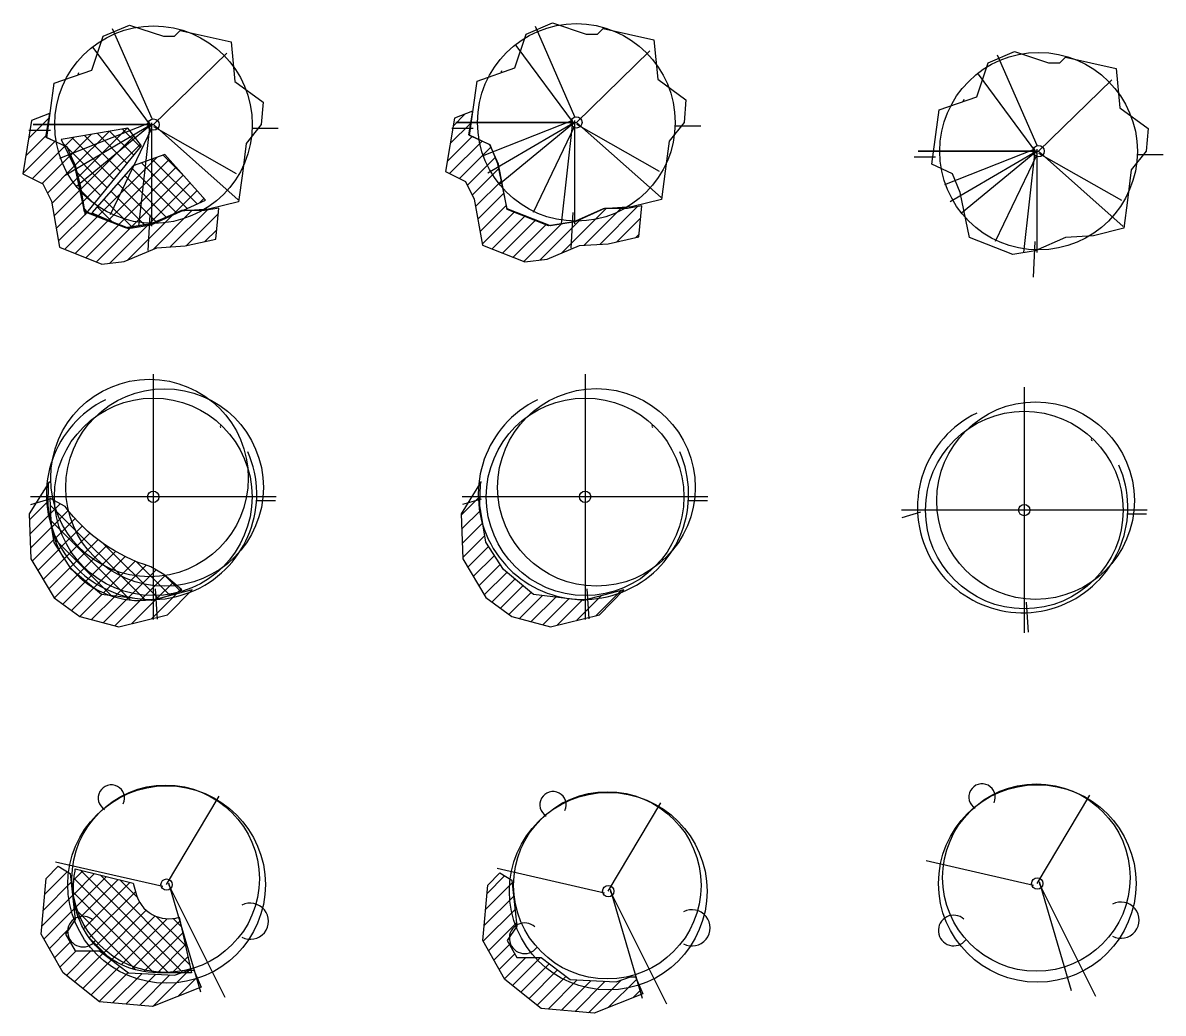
# Model space of a CAD drawing. Extents: x -13.6 to 7.2, y -12.8 to 13.
# Drawn here: x -13.49 to -7.71, y 2.37 to 7.39 of the extents above; entities that cross this region are included whole.
import ezdxf

# ---------------------------------------------------------------- set-up
doc = ezdxf.new("R2010")
doc.units = 0
doc.header["$MEASUREMENT"] = 0
for name, color, linetype in [('C-LAND-L728', 3, 'CONTINUOUS'), ('C-LAND-L729', 3, 'CONTINUOUS'), ('C-LAND-L730', 3, 'CONTINUOUS'), ('C-LAND-L733', 3, 'CONTINUOUS'), ('C-LAND-L734', 3, 'CONTINUOUS'), ('C-LAND-L735', 3, 'CONTINUOUS'), ('C-LAND-L738', 3, 'CONTINUOUS'), ('C-LAND-L739', 3, 'CONTINUOUS'), ('C-LAND-L740', 3, 'CONTINUOUS'), ('C-LAND-PL-CANOPY', 3, 'CONTINUOUS'), ('C-LAND-PL-CIRC', 8, 'CONTINUOUS'), ('C-LAND-PL-FILL', 1, 'CONTINUOUS'), ('C-LAND-PL-SHADE', 1, 'CONTINUOUS'), ('C-LAND-PL-TEXTURE', 8, 'CONTINUOUS')]:
    doc.layers.add(name, color=color, linetype=linetype)
pattern_1 = [(45, (0.0004825468508149432, -0.01896566746732856), (-0.03729466145498667, 0.03729466145498668), [])]
pattern_2 = [(45, (-2.291483802317871, 1.643110142807321), (-0.03729466145498667, 0.03729466145498668), [])]
pattern_3 = [(45, (-0.1016998888516036, 5.886248668841427), (-0.03729466145498667, 0.03729466145498668), [])]

# ---------------------------------------------------------------- blocks, each defined once
blk = doc.blocks.new('C-LAND-L730')
at = {"layer": 'C-LAND-PL-SHADE', "linetype": 'Continuous'}
h = blk.add_hatch(dxfattribs=at)
h.set_pattern_fill('ANSI31', color=256, scale=0.4219409282700421, style=0)
h.set_pattern_definition(pattern_1)
h.paths.add_polyline_path([(-0.5265576680576947, 0.05619221955219987), (-0.6180543357698945, 0.0215146111078582), (-0.6622251607332759, -0.2496013117438125), (-0.5612632956744843, -0.3000414882360944), (-0.517092499507931, -0.3883117931280461), (-0.4760767499236429, -0.6215975875769768), (-0.2615328046740307, -0.7067153725136004), (-0.1479507244832102, -0.6941053244240585), (0.01611227384780215, -0.6247500916664195), (0.1612449350731471, -0.6152925635322058), (0.3158427648482557, -0.5806149392189086), (0.3316180553593779, -0.4229894015723878), (0.2590517247528454, -0.4355994496619297), (0.1423145691767916, -0.4355994496619297), (-0.002818063257865308, -0.5018021783301261), (-0.1416406313063997, -0.5238697545538815), (-0.3498744258039654, -0.4419044737067007), (-0.3940452507612067, -0.2117711833441425), (-0.43821604692776, -0.1140433503179771), (-0.5454880339479101, -0.06360318969465095), (-0.5265576680576947, 0.04673469141798629)])
at = {"layer": 'C-LAND-PL-TEXTURE'}
h = blk.add_hatch(dxfattribs=at)
h.set_pattern_fill('ANSI37', color=256, scale=0.4219409282700421, style=0)
h.set_pattern_definition([(45, (0.0004825468508149432, -0.01896566746732856), (-0.03729466145498667, 0.03729466145498668), []), (135, (0.0004825468508149432, -0.01896566746732856), (-0.03729466145498668, -0.03729466145498667), [])])
h.paths.add_polyline_path([(-0.1023678774753868, -0.2093682153623714), (-0.3131830998998968, -0.4477906258051521), (-0.1290203873775428, -0.5270222586402541), (-0.01228326059831699, -0.5081072023748969), (0.2636629577607254, -0.3829767691196956), (0.05748105053161172, -0.1514987027339386)])
h.paths.add_polyline_path([(-0.1301676822818407, -0.0172414372407169), (-0.4683987127114991, -0.07511094986914973), (-0.3908901753821135, -0.233838759567898), (-0.3719598382825861, -0.3063465122808653), (-0.3467193792155602, -0.4576670258826152), (-0.06066815587343208, -0.107517878210343)])
at = {"layer": 'C-LAND-L730'}
blk.add_lwpolyline([(0.1358755020253293, 0.476371250620047), (0.393323822838268, 0.4192067039990503), (0.4123940671654614, 0.2191307754078998), (0.5554208996286222, 0.1143290994066022), (0.5458857774619554, 1.387778780781446e-17), (0.4696048001470417, -0.09527425259292292), (0.4505345558198483, -0.2477130518037726), (0.4314643114926549, -0.3906244276062475), (0.2789023456756587, -0.4287341274104949), (0.1358755020253293, -0.4382615508188696), (-0.01668646378552675, -0.5049535270159197), (-0.1311079297548274, -0.5240083800003478), (-0.3504157507200705, -0.4382615508188696), (-0.3980913727282927, -0.2096033519995251), (-0.4362318613888196, -0.1143290994096722), (-0.5411182051914535, -0.06669197619705015), (-0.5029777165370667, 0.2096033519995251), (-0.3122752620656837, 0.2762953281935052), (-0.2550645290779633, 0.4477889742241741), (-0.1215728075943007, 0.5049535270128497), (0.05005940254988887, 0.4477889742241741), (0.1072701355376092, 0.4477889742241741)], close=True, dxfattribs=at)
at = {"layer": 'C-LAND-PL-CANOPY'}
blk.add_lwpolyline([(-0.3817123688612746, 0.2520119602304282), (-0.3777367261128857, 0.263929260265424)], dxfattribs=at)
blk.add_circle((0, 0), 0.02869430405966568, dxfattribs=at)
at = {"layer": 'C-LAND-PL-CIRC'}
blk.add_circle((0, 0), 0.500661852992359, dxfattribs=at)
at = {"layer": 'C-LAND-PL-FILL'}
for p, q in [((-0.007151341625000057, 0.02858227639280275), (-0.2073889182569097, 0.4858986740284216)), ((-0.009535130259250825, -0.009527426800751498), (-0.3051239391125715, 0.3906244310354646)), ((0, 4.912038970017463e-10), (0.3718698050795842, 0.3620421491626685)), ((-0.6102478553104814, 4.912038970017463e-10), (0, 4.912038970017463e-10)), ((-0.009535107350729419, 4.912038970017463e-10), (-0.6102478553104814, 4.912038970017463e-10)), ((-0.01907023760998024, 0.009527427783159279), (-0.4767561462665574, -0.171493652867613)), ((-0.009535107350729419, 4.912038970017463e-10), (-0.448150755501085, -0.2572404732319815)), ((-0.009535107350729419, 4.912038970017463e-10), (-0.390940019781043, -0.3144050243536338)), ((-0.01907023760384019, 4.912038970017463e-10), (-0.07628097332388217, -0.5144809469582369)), ((-0.009535107350729419, 0.009527427783159279), (-0.009535107350729419, -0.5144809469582369)), ((0, 4.912038970017463e-10), (0.4290805178911047, -0.3810970027611015)), ((-0.6311268499602805, -0.02858227639587239), (-0.5220479608642601, -0.02858227639587277)), ((-0.009535107350729419, -0.01905485408963686), (-0.2193078126270571, -0.4573163958396546)), ((0, -0.009527426800751498), (0.419545387637994, -0.2477130459430961)), ((0.6314863100989453, -0.01905485298749814), (0.4982101666409018, -0.01905485298749814)), ((-0.02622158595219348, -0.63833747941002), (-0.01668646378552675, -0.4573164038032977))]:
    blk.add_line(p, q, dxfattribs=at)
blk.add_lwpolyline([(-0.5265576680576947, 0.05619221955219987), (-0.6180543357698945, 0.0215146111078582), (-0.6622251607332759, -0.2496013117438125), (-0.5612632956744843, -0.3000414882360944), (-0.517092499507931, -0.3883117931280461), (-0.4760767499236429, -0.6215975875769768), (-0.2615328046740307, -0.7067153725136004), (-0.1479507244832102, -0.6941053244240585), (0.01611227384780215, -0.6247500916664195), (0.1612449350731471, -0.6152925635322058), (0.3158427648482557, -0.5806149392189086), (0.3316180553593779, -0.4229894015723878), (0.2590517247528454, -0.4355994496619297), (0.1423145691767916, -0.4355994496619297), (-0.002818063257865308, -0.5018021783301261), (-0.1416406313063997, -0.5238697545538815), (-0.3498744258039654, -0.4419044737067007), (-0.3940452507612067, -0.2117711833441425), (-0.43821604692776, -0.1140433503179771), (-0.5454880339479101, -0.06360318969465095), (-0.5265576680576947, 0.04673469141798629)], close=True, dxfattribs=at)
at = {"layer": 'C-LAND-PL-TEXTURE'}
for points in [[(-0.1301676822818407, -0.0172414372407169), (-0.4683987127114991, -0.07511094986914973), (-0.3908901753821135, -0.233838759567898), (-0.3719598382825861, -0.3063465122808653), (-0.3467193792155602, -0.4576670258826152), (-0.06066815587343208, -0.107517878210343)], [(-0.1023678774753868, -0.2093682153623714), (-0.3131830998998968, -0.4477906258051521), (-0.1290203873775428, -0.5270222586402541), (-0.01228326059831699, -0.5081072023748969), (0.2636629577607254, -0.3829767691196956), (0.05748105053161172, -0.1514987027339386)]]:
    blk.add_lwpolyline(points, close=True, dxfattribs=at)
blk = doc.blocks.new('C-LAND-L729')
at = {"layer": 'C-LAND-PL-SHADE', "linetype": 'Continuous'}
h = blk.add_hatch(dxfattribs=at)
h.set_pattern_fill('ANSI31', color=256, scale=0.4219409282700421, style=0)
h.set_pattern_definition(pattern_1)
h.paths.add_polyline_path([(-0.5265576680576947, 0.05619221955219987), (-0.6180543357698945, 0.0215146111078582), (-0.6622251607332759, -0.2496013117438125), (-0.5612632956744843, -0.3000414882360944), (-0.517092499507931, -0.3883117931280461), (-0.4760767499236429, -0.6215975875769768), (-0.2615328046740307, -0.7067153725136004), (-0.1479507244832102, -0.6941053244240585), (0.01611227384780215, -0.6247500916664195), (0.1612449350731471, -0.6152925635322058), (0.3158427648482557, -0.5806149392189086), (0.3316180553593779, -0.4229894015723878), (0.2590517247528454, -0.4355994496619297), (0.1423145691767916, -0.4355994496619297), (-0.002818063257865308, -0.5018021783301261), (-0.1416406313063997, -0.5238697545538815), (-0.3498744258039654, -0.4419044737067007), (-0.3940452507612067, -0.2117711833441425), (-0.43821604692776, -0.1140433503179771), (-0.5454880339479101, -0.06360318969465095), (-0.5265576680576947, 0.04673469141798629)])
at = {"layer": 'C-LAND-L729'}
blk.add_lwpolyline([(0.1358755020253293, 0.476371250620047), (0.393323822838268, 0.4192067039990503), (0.4123940671654614, 0.2191307754078998), (0.5554208996286222, 0.1143290994066022), (0.5458857774619554, 1.387778780781446e-17), (0.4696048001470417, -0.09527425259292292), (0.4505345558198483, -0.2477130518037726), (0.4314643114926549, -0.3906244276062475), (0.2789023456756587, -0.4287341274104949), (0.1358755020253293, -0.4382615508188696), (-0.01668646378552675, -0.5049535270159197), (-0.1311079297548274, -0.5240083800003478), (-0.3504157507200705, -0.4382615508188696), (-0.3980913727282927, -0.2096033519995251), (-0.4362318613888196, -0.1143290994096722), (-0.5411182051914535, -0.06669197619705015), (-0.5029777165370667, 0.2096033519995251), (-0.3122752620656837, 0.2762953281935052), (-0.2550645290779633, 0.4477889742241741), (-0.1215728075943007, 0.5049535270128497), (0.05005940254988887, 0.4477889742241741), (0.1072701355376092, 0.4477889742241741)], close=True, dxfattribs=at)
at = {"layer": 'C-LAND-PL-CANOPY'}
blk.add_lwpolyline([(-0.3817123688612746, 0.2520119602304282), (-0.3777367261128857, 0.263929260265424)], dxfattribs=at)
blk.add_circle((0, 0), 0.02869430405966568, dxfattribs=at)
at = {"layer": 'C-LAND-PL-CIRC'}
blk.add_circle((0, 0), 0.500661852992359, dxfattribs=at)
at = {"layer": 'C-LAND-PL-FILL'}
for p, q in [((-0.007151341625000057, 0.02858227639280275), (-0.2073889182569097, 0.4858986740284216)), ((-0.009535130259250825, -0.009527426800751498), (-0.3051239391125715, 0.3906244310354646)), ((0, 4.912038970017463e-10), (0.3718698050795842, 0.3620421491626685)), ((-0.6102478553104814, 4.912038970017463e-10), (0, 4.912038970017463e-10)), ((-0.009535107350729419, 4.912038970017463e-10), (-0.6102478553104814, 4.912038970017463e-10)), ((-0.01907023760998024, 0.009527427783159279), (-0.4767561462665574, -0.171493652867613)), ((-0.009535107350729419, 4.912038970017463e-10), (-0.448150755501085, -0.2572404732319815)), ((-0.009535107350729419, 4.912038970017463e-10), (-0.390940019781043, -0.3144050243536338)), ((-0.01907023760384019, 4.912038970017463e-10), (-0.07628097332388217, -0.5144809469582369)), ((-0.009535107350729419, 0.009527427783159279), (-0.009535107350729419, -0.5144809469582369)), ((0, 4.912038970017463e-10), (0.4290805178911047, -0.3810970027611015)), ((-0.6311268499602805, -0.02858227639587239), (-0.5220479608642601, -0.02858227639587277)), ((-0.009535107350729419, -0.01905485408963686), (-0.2193078126270571, -0.4573163958396546)), ((0, -0.009527426800751498), (0.419545387637994, -0.2477130459430961)), ((0.6314863100989453, -0.01905485298749814), (0.4982101666409018, -0.01905485298749814)), ((-0.02622158595219348, -0.63833747941002), (-0.01668646378552675, -0.4573164038032977))]:
    blk.add_line(p, q, dxfattribs=at)
blk.add_lwpolyline([(-0.5265576680576947, 0.05619221955219987), (-0.6180543357698945, 0.0215146111078582), (-0.6622251607332759, -0.2496013117438125), (-0.5612632956744843, -0.3000414882360944), (-0.517092499507931, -0.3883117931280461), (-0.4760767499236429, -0.6215975875769768), (-0.2615328046740307, -0.7067153725136004), (-0.1479507244832102, -0.6941053244240585), (0.01611227384780215, -0.6247500916664195), (0.1612449350731471, -0.6152925635322058), (0.3158427648482557, -0.5806149392189086), (0.3316180553593779, -0.4229894015723878), (0.2590517247528454, -0.4355994496619297), (0.1423145691767916, -0.4355994496619297), (-0.002818063257865308, -0.5018021783301261), (-0.1416406313063997, -0.5238697545538815), (-0.3498744258039654, -0.4419044737067007), (-0.3940452507612067, -0.2117711833441425), (-0.43821604692776, -0.1140433503179771), (-0.5454880339479101, -0.06360318969465095), (-0.5265576680576947, 0.04673469141798629)], close=True, dxfattribs=at)
blk = doc.blocks.new('C-LAND-L728')
at = {"layer": 'C-LAND-L728'}
blk.add_lwpolyline([(0.1358755020253293, 0.476371250620047), (0.393323822838268, 0.4192067039990503), (0.4123940671654614, 0.2191307754078998), (0.5554208996286222, 0.1143290994066022), (0.5458857774619554, 1.387778780781446e-17), (0.4696048001470417, -0.09527425259292292), (0.4505345558198483, -0.2477130518037726), (0.4314643114926549, -0.3906244276062475), (0.2789023456756587, -0.4287341274104949), (0.1358755020253293, -0.4382615508188696), (-0.01668646378552675, -0.5049535270159197), (-0.1311079297548274, -0.5240083800003478), (-0.3504157507200705, -0.4382615508188696), (-0.3980913727282927, -0.2096033519995251), (-0.4362318613888196, -0.1143290994096722), (-0.5411182051914535, -0.06669197619705015), (-0.5029777165370667, 0.2096033519995251), (-0.3122752620656837, 0.2762953281935052), (-0.2550645290779633, 0.4477889742241741), (-0.1215728075943007, 0.5049535270128497), (0.05005940254988887, 0.4477889742241741), (0.1072701355376092, 0.4477889742241741)], close=True, dxfattribs=at)
at = {"layer": 'C-LAND-PL-CANOPY'}
blk.add_lwpolyline([(-0.3817123688612746, 0.2520119602304282), (-0.3777367261128857, 0.263929260265424)], dxfattribs=at)
blk.add_circle((0, 0), 0.02869430405966568, dxfattribs=at)
at = {"layer": 'C-LAND-PL-CIRC'}
blk.add_circle((0, 0), 0.500661852992359, dxfattribs=at)
at = {"layer": 'C-LAND-PL-FILL'}
for p, q in [((-0.007151341625000057, 0.02858227639280275), (-0.2073889182569097, 0.4858986740284216)), ((-0.009535130259250825, -0.009527426800751498), (-0.3051239391125715, 0.3906244310354646)), ((0, 4.912038970017463e-10), (0.3718698050795842, 0.3620421491626685)), ((-0.6102478553104814, 4.912038970017463e-10), (0, 4.912038970017463e-10)), ((-0.009535107350729419, 4.912038970017463e-10), (-0.6102478553104814, 4.912038970017463e-10)), ((-0.01907023760998024, 0.009527427783159279), (-0.4767561462665574, -0.171493652867613)), ((-0.009535107350729419, 4.912038970017463e-10), (-0.448150755501085, -0.2572404732319815)), ((-0.009535107350729419, 4.912038970017463e-10), (-0.390940019781043, -0.3144050243536338)), ((-0.01907023760384019, 4.912038970017463e-10), (-0.07628097332388217, -0.5144809469582369)), ((-0.009535107350729419, 0.009527427783159279), (-0.009535107350729419, -0.5144809469582369)), ((0, 4.912038970017463e-10), (0.4290805178911047, -0.3810970027611015)), ((-0.6311268499602805, -0.02858227639587239), (-0.5220479608642601, -0.02858227639587277)), ((-0.009535107350729419, -0.01905485408963686), (-0.2193078126270571, -0.4573163958396546)), ((0, -0.009527426800751498), (0.419545387637994, -0.2477130459430961)), ((0.6314863100989453, -0.01905485298749814), (0.4982101666409018, -0.01905485298749814)), ((-0.02622158595219348, -0.63833747941002), (-0.01668646378552675, -0.4573164038032977))]:
    blk.add_line(p, q, dxfattribs=at)
blk = doc.blocks.new('C-LAND-L734')
at = {"layer": 'C-LAND-PL-SHADE', "linetype": 'Continuous'}
h = blk.add_hatch(dxfattribs=at)
h.set_pattern_fill('ANSI31', color=256, scale=0.4219409282700421, style=0)
h.set_pattern_definition(pattern_2)
h.paths.add_polyline_path([(-0.5259364397048396, 0.07758052706930155), (-0.6288398647342439, -0.08599730652441634), (-0.6194849998799726, -0.3150062573158068), (-0.502549292299138, -0.5112996576270402), (-0.3715813021607332, -0.6071095304291759), (-0.1751293169623359, -0.658519699743321), (0.07277438075076356, -0.5977622210121819), (0.1967262296103833, -0.4715736088460116), (-0.009080620448425301, -0.5253206217509964), (-0.2616617358586837, -0.4949418823869617), (-0.413678149821164, -0.3687532702207914), (-0.502549292299138, -0.2308805212841461), (-0.5329525809836247, -0.04393443038683671), (-0.5306138574019986, 0.06589639029882649)])
at = {"layer": 'C-LAND-L734'}
blk.add_circle((0, 0), 0.500661852992359, dxfattribs=at)
at = {"layer": 'C-LAND-PL-CANOPY'}
blk.add_circle((0, 0), 0.02869430405966568, dxfattribs=at)
blk.add_arc((-0.00838194971957993, 0.01251253155166669), 0.5328994204614271, 115.8981293610261, 23.79050902184512, dxfattribs=at)
at = {"layer": 'C-LAND-PL-FILL'}
for p, q in [((0, 0.6222404269770716), (0, -0.6222404269770719)), ((0.6222404269770719, 0), (-0.6222404269770716, 0)), ((-0.6197829854223712, -0.03810969672501303), (-0.524431763780264, -0.009527426499889115)), ((0.5244317413997867, -0.01905484990826375), (0.619782963041894, -0.01905484990826375)), ((0.00953512216052669, -0.4668438241324379), (0.01907024432719343, -0.6192826233432875))]:
    blk.add_line(p, q, dxfattribs=at)
blk.add_circle((0.05721073298772034, 0.0476371293803009), 0.500661852992359, dxfattribs=at)
blk.add_arc((0.343557926110166, 0.357278436417743), 0.004772746379825313, 93.52596719285178, 266.4740328071441, dxfattribs=at)
at = {"layer": 'C-LAND-PL-SHADE'}
blk.add_lwpolyline([(-0.5259364397048396, 0.07758052706930155), (-0.6288398647342439, -0.08599730652441634), (-0.6194849998799726, -0.3150062573158068), (-0.502549292299138, -0.5112996576270402), (-0.3715813021607332, -0.6071095304291759), (-0.1751293169623359, -0.658519699743321), (0.07277438075076356, -0.5977622210121819), (0.1967262296103833, -0.4715736088460116), (-0.009080620448425301, -0.5253206217509964), (-0.2616617358586837, -0.4949418823869617), (-0.413678149821164, -0.3687532702207914), (-0.502549292299138, -0.2308805212841461), (-0.5329525809836247, -0.04393443038683671), (-0.5306138574019986, 0.06589639029882649)], close=True, dxfattribs=at)
blk = doc.blocks.new('C-LAND-L733')
at = {"layer": 'C-LAND-L733'}
blk.add_circle((0, 0), 0.500661852992359, dxfattribs=at)
at = {"layer": 'C-LAND-PL-CANOPY'}
blk.add_circle((0, 0), 0.02869430405966568, dxfattribs=at)
blk.add_arc((-0.00838194971957993, 0.01251253155166669), 0.5328994204614271, 115.8981293610261, 23.79050902184512, dxfattribs=at)
at = {"layer": 'C-LAND-PL-FILL'}
for p, q in [((0, 0.6222404269770716), (0, -0.6222404269770719)), ((0.6222404269770719, 0), (-0.6222404269770716, 0)), ((-0.6197829854223712, -0.03810969672501303), (-0.524431763780264, -0.009527426499889115)), ((0.5244317413997867, -0.01905484990826375), (0.619782963041894, -0.01905484990826375)), ((0.00953512216052669, -0.4668438241324379), (0.01907024432719343, -0.6192826233432875))]:
    blk.add_line(p, q, dxfattribs=at)
blk.add_circle((0.05721073298772034, 0.0476371293803009), 0.500661852992359, dxfattribs=at)
blk.add_arc((0.343557926110166, 0.357278436417743), 0.004772746379825313, 93.52596719285178, 266.4740328071441, dxfattribs=at)
blk = doc.blocks.new('C-LAND-L738')
at = {"layer": 'C-LAND-L738'}
for centre, radius in [((-0.004790804609266411, 0.0296993296767445), 0.474807596333472), ((0, 0), 0.02869430405966568)]:
    blk.add_circle(centre, radius, dxfattribs=at)
for centre, radius, start, end in [((-0.2798350870399822, 0.4382615477273551), 0.06693649793365877, 334.7223122697567, 238.6507232230265), ((0.4243437313166206, -0.1857847903993511), 0.09166246659998667, 242.0665958879002, 117.9334041121016), ((-0.4238751661232524, -0.2385872593527805), 0.07757851085607329, 47.90529462402844, 322.4919096294161)]:
    blk.add_arc(centre, radius, start, end, dxfattribs=at)
at = {"layer": 'C-LAND-PL-CANOPY'}
blk.add_line((0.009535122166666736, -3.088444458509976e-09), (0.2955888094673255, -0.5716455062983443), dxfattribs=at)
at = {"layer": 'C-LAND-PL-CIRC'}
blk.add_circle((0, 0), 0.500661852992359, dxfattribs=at)
at = {"layer": 'C-LAND-PL-FILL'}
for p, q in [((0, -3.088444458509976e-09), (0.2669834429734653, 0.4477889711357297)), ((-0.01907024432719343, -0.009527426499889122), (-0.5625722300541736, 0.1143291024858366)), ((0.009535122166666736, 0.009527420319930178), (0.1716322213313581, -0.5430632237378628))]:
    blk.add_line(p, q, dxfattribs=at)
blk = doc.blocks.new('C-LAND-L739')
at = {"layer": 'C-LAND-PL-SHADE', "linetype": 'Continuous'}
h = blk.add_hatch(dxfattribs=at)
h.set_pattern_fill('ANSI31', color=256, scale=0.4219409282700421, style=0)
h.set_pattern_definition(pattern_3)
h.paths.add_polyline_path([(0.1377725718360697, -0.4346341098825012), (0.1745742321113136, -0.5204353119145473), (-0.07077011977639716, -0.6184938190827137), (-0.3406489218395097, -0.5939791922906721), (-0.5246571632704347, -0.4468914150155516), (-0.6350621441023065, -0.2507743841594179), (-0.6105276939269049, 0.03114383220589102), (-0.5491916134458366, 0.09243040744589547), (-0.4878555329709082, 0.05565845899486261), (-0.4633210827955064, -0.1772305037863631), (-0.5123899531705927, -0.2507743841594179), (-0.4633210827955064, -0.3365755861914639), (-0.3406489218395097, -0.3365755861914639), (-0.1934423107081112, -0.4468914150155516), (0.03963483107975735, -0.4591487366745429), (0.1132381516363853, -0.4346341098825012)])
at = {"layer": 'C-LAND-L739'}
for centre, radius in [((-0.004790804609266411, 0.0296993296767445), 0.474807596333472), ((0, 0), 0.02869430405966568)]:
    blk.add_circle(centre, radius, dxfattribs=at)
blk.add_arc((0.4243437313166206, -0.1857847903993511), 0.09166246659998667, 242.0665958879002, 117.9334041121016, dxfattribs=at)
at = {"layer": 'C-LAND-PL-CANOPY'}
blk.add_line((0.009535122166666736, -3.088444458509976e-09), (0.2955888094673255, -0.5716455062983443), dxfattribs=at)
for centre, radius, start, end in [((-0.2798350870399822, 0.4382615477273551), 0.06693649793365877, 334.7223122697567, 238.6507232230265), ((-0.4238751661232524, -0.2385872593527805), 0.07757851085607329, 47.90529462402844, 322.4919096294161)]:
    blk.add_arc(centre, radius, start, end, dxfattribs=at)
at = {"layer": 'C-LAND-PL-CIRC'}
blk.add_circle((0, 0), 0.500661852992359, dxfattribs=at)
at = {"layer": 'C-LAND-PL-FILL'}
for p, q in [((0, -3.088444458509976e-09), (0.2669834429734653, 0.4477889711357297)), ((-0.01907024432719343, -0.009527426499889122), (-0.5625722300541736, 0.1143291024858366)), ((0.009535122166666736, 0.009527420319930178), (0.1716322213313581, -0.5430632237378628))]:
    blk.add_line(p, q, dxfattribs=at)
blk.add_lwpolyline([(0.1377725718360697, -0.4346341098825012), (0.1745742321113136, -0.5204353119145473), (-0.07077011977639716, -0.6184938190827137), (-0.3406489218395097, -0.5939791922906721), (-0.5246571632704347, -0.4468914150155516), (-0.6350621441023065, -0.2507743841594179), (-0.6105276939269049, 0.03114383220589102), (-0.5491916134458366, 0.09243040744589547), (-0.4878555329709082, 0.05565845899486261), (-0.4633210827955064, -0.1772305037863631), (-0.5123899531705927, -0.2507743841594179), (-0.4633210827955064, -0.3365755861914639), (-0.3406489218395097, -0.3365755861914639), (-0.1934423107081112, -0.4468914150155516), (0.03963483107975735, -0.4591487366745429), (0.1132381516363853, -0.4346341098825012)], close=True, dxfattribs=at)
blk = doc.blocks.new('C-LAND-L740')
at = {"layer": 'C-LAND-PL-SHADE', "linetype": 'Continuous'}
h = blk.add_hatch(dxfattribs=at)
h.set_pattern_fill('ANSI31', color=256, scale=0.4219409282700421, style=0)
h.set_pattern_definition(pattern_3)
h.paths.add_polyline_path([(0.1377725718360697, -0.4346341098825012), (0.1745742321113136, -0.5204353119145473), (-0.07077011977639716, -0.6184938190827137), (-0.3406489218395097, -0.5939791922906721), (-0.5246571632704347, -0.4468914150155516), (-0.6350621441023065, -0.2507743841594179), (-0.6105276939269049, 0.03114383220589102), (-0.5491916134458366, 0.09243040744589547), (-0.4878555329709082, 0.05565845899486261), (-0.4633210827955064, -0.1772305037863631), (-0.5123899531705927, -0.2507743841594179), (-0.4633210827955064, -0.3365755861914639), (-0.3406489218395097, -0.3365755861914639), (-0.1934423107081112, -0.4468914150155516), (0.03963483107975735, -0.4591487366745429), (0.1132381516363853, -0.4346341098825012)])
at = {"layer": 'C-LAND-PL-TEXTURE', "linetype": 'Continuous'}
h = blk.add_hatch(dxfattribs=at)
h.set_pattern_fill('ANSI37', color=256, scale=0.4219409282700421, style=0)
h.set_pattern_definition([(45, (-0.1016998888516036, 5.886248668841427), (-0.03729466145498667, 0.03729466145498668), []), (135, (-0.1016998888516036, 5.886248668841427), (-0.03729466145498668, -0.03729466145498667), [])])
edge = h.paths.add_edge_path()
edge.add_line((-0.4633210827955064, 0.08017308578690423), (-0.1689078605265694, 0.006629205413849412))
edge.add_line((-0.1689078605265694, 0.006629205413849409), (-0.1566406504267272, -0.04240004817023381))
edge.add_arc((0.01107935862556765, -0.0004361911136814556), 0.1728900423262272, 194.0471279646731, 287.8829445400965)
edge.add_line((0.06416928126129914, -0.1649731986533127), (0.1255053617362275, -0.4468914150155516))
edge.add_line((0.1255053617362275, -0.4468914150155516), (-0.04623569957671278, -0.4468914150155516))
edge.add_arc((-0.04623569957671265, -0.02053114917180229), 0.4263602658437494, 168.0272496179943, 270, ccw=False)
edge.add_arc((-0.4922217061338478, 0.07404443322037904), 0.02954329723686673, 348.0272496179943, 371.9727503820057)
at = {"layer": 'C-LAND-L740'}
for centre, radius in [((-0.004790804609266411, 0.0296993296767445), 0.474807596333472), ((0, 0), 0.02869430405966568)]:
    blk.add_circle(centre, radius, dxfattribs=at)
blk.add_arc((-0.2798350870399822, 0.4382615477273551), 0.06693649793365877, 334.7223122697567, 238.6507232230265, dxfattribs=at)
at = {"layer": 'C-LAND-PL-CANOPY'}
blk.add_line((0.009535122166666736, -3.088444458509976e-09), (0.2955888094673255, -0.5716455062983443), dxfattribs=at)
for centre, radius, start, end in [((0.4243437313166206, -0.1857847903993511), 0.09166246659998667, 242.0665958879002, 117.9334041121016), ((-0.4238751661232524, -0.2385872593527805), 0.07757851085607329, 47.90529462402844, 322.4919096294161)]:
    blk.add_arc(centre, radius, start, end, dxfattribs=at)
at = {"layer": 'C-LAND-PL-CIRC'}
blk.add_circle((0, 0), 0.500661852992359, dxfattribs=at)
at = {"layer": 'C-LAND-PL-FILL'}
for p, q in [((0, -3.088444458509976e-09), (0.2669834429734653, 0.4477889711357297)), ((-0.01907024432719343, -0.009527426499889122), (-0.5625722300541736, 0.1143291024858366)), ((0.009535122166666736, 0.009527420319930178), (0.1716322213313581, -0.5430632237378628))]:
    blk.add_line(p, q, dxfattribs=at)
blk.add_lwpolyline([(0.1377725718360697, -0.4346341098825012), (0.1745742321113136, -0.5204353119145473), (-0.07077011977639716, -0.6184938190827137), (-0.3406489218395097, -0.5939791922906721), (-0.5246571632704347, -0.4468914150155516), (-0.6350621441023065, -0.2507743841594179), (-0.6105276939269049, 0.03114383220589102), (-0.5491916134458366, 0.09243040744589547), (-0.4878555329709082, 0.05565845899486261), (-0.4633210827955064, -0.1772305037863631), (-0.5123899531705927, -0.2507743841594179), (-0.4633210827955064, -0.3365755861914639), (-0.3406489218395097, -0.3365755861914639), (-0.1934423107081112, -0.4468914150155516), (0.03963483107975735, -0.4591487366745429), (0.1132381516363853, -0.4346341098825012)], close=True, dxfattribs=at)
at = {"layer": 'C-LAND-PL-TEXTURE'}
blk.add_lwpolyline([(-0.4633210827955064, 0.08017308578690423), (-0.1689078605265694, 0.006629205413849409), (-0.1566406504267272, -0.04240004817023382, 0.4339608136350527), (0.06416928126129914, -0.1649731986533127), (0.1255053617362275, -0.4468914150155516), (-0.04623569957671278, -0.4468914150155516, -0.4768295919156148), (-0.4633210827955064, 0.06791578065385385, 0.1048638165647798)], format="xyb", close=True, dxfattribs=at)
blk = doc.blocks.new('C-LAND-L735')
at = {"layer": 'C-LAND-PL-SHADE', "linetype": 'Continuous'}
h = blk.add_hatch(dxfattribs=at)
h.set_pattern_fill('ANSI31', color=256, scale=0.4219409282700421, style=0)
h.set_pattern_definition(pattern_2)
h.paths.add_polyline_path([(-0.5259364397048396, 0.07758052706930155), (-0.6288398647342439, -0.08599730652441634), (-0.6194849998799726, -0.3150062573158068), (-0.502549292299138, -0.5112996576270402), (-0.3715813021607332, -0.6071095304291759), (-0.1751293169623359, -0.658519699743321), (0.07277438075076356, -0.5977622210121819), (0.1967262296103833, -0.4715736088460116), (-0.009080620448425301, -0.5253206217509964), (-0.2616617358586837, -0.4949418823869617), (-0.413678149821164, -0.3687532702207914), (-0.502549292299138, -0.2308805212841461), (-0.5329525809836247, -0.04393443038683671), (-0.5306138574019986, 0.06589639029882649)])
at = {"layer": 'C-LAND-PL-TEXTURE', "linetype": 'Continuous'}
h = blk.add_hatch(dxfattribs=at)
h.set_pattern_fill('ANSI37', color=256, scale=0.4219409282700421, style=0)
h.set_pattern_definition([(45, (-2.291483802317871, 1.643110142807321), (-0.03729466145498667, 0.03729466145498668), []), (135, (-2.291483802317871, 1.643110142807321), (-0.03729466145498668, -0.03729466145498667), [])])
edge = h.paths.add_edge_path()
edge.add_line((-0.5235977161232135, -0.006545208962359123), (-0.5189202984260545, -0.1210497005954129))
edge.add_arc((-0.06874620206590637, -0.07257249583415876), 0.4527767180577425, 186.1462378280102, 298.2087210322571)
edge.add_line((0.1452745170956811, -0.4715736088460116), (0.05406468050217428, -0.394458354877864))
edge.add_line((0.05406468050217428, -0.394458354877864), (-0.01233495149406788, -0.3542583185382666))
edge.add_arc((0.2341842317188703, 0.4569183862786679), 0.8478085598350811, 216.6035287973676, 253.0958062086998, ccw=False)
edge.add_line((-0.4464201620872769, -0.04860808509686874), (-0.5235977161232135, -0.00654520896235912))
at = {"layer": 'C-LAND-L735'}
blk.add_circle((0, 0), 0.02869430405966568, dxfattribs=at)
blk.add_arc((-0.00838194971957993, 0.01251253155166669), 0.5328994204614271, 115.8981293610261, 23.79050902184512, dxfattribs=at)
at = {"layer": 'C-LAND-PL-CIRC'}
blk.add_circle((0, 0), 0.500661852992359, dxfattribs=at)
at = {"layer": 'C-LAND-PL-FILL'}
for p, q in [((0, 0.6222404269770716), (0, -0.6222404269770719)), ((0.6222404269770719, 0), (-0.6222404269770716, 0)), ((-0.6197829854223712, -0.03810969672501303), (-0.524431763780264, -0.009527426499889115)), ((0.5244317413997867, -0.01905484990826375), (0.619782963041894, -0.01905484990826375)), ((0.00953512216052669, -0.4668438241324379), (0.01907024432719343, -0.6192826233432875))]:
    blk.add_line(p, q, dxfattribs=at)
for centre in [(-0.01907026670767065, 0.09527424642524412), (0.05721073298772034, 0.0476371293803009)]:
    blk.add_circle(centre, 0.500661852992359, dxfattribs=at)
blk.add_arc((0.343557926110166, 0.357278436417743), 0.004772746379825313, 93.52596719285178, 266.4740328071441, dxfattribs=at)
at = {"layer": 'C-LAND-PL-SHADE'}
blk.add_lwpolyline([(-0.5259364397048396, 0.07758052706930155), (-0.6288398647342439, -0.08599730652441634), (-0.6194849998799726, -0.3150062573158068), (-0.502549292299138, -0.5112996576270402), (-0.3715813021607332, -0.6071095304291759), (-0.1751293169623359, -0.658519699743321), (0.07277438075076356, -0.5977622210121819), (0.1967262296103833, -0.4715736088460116), (-0.009080620448425301, -0.5253206217509964), (-0.2616617358586837, -0.4949418823869617), (-0.413678149821164, -0.3687532702207914), (-0.502549292299138, -0.2308805212841461), (-0.5329525809836247, -0.04393443038683671), (-0.5306138574019986, 0.06589639029882649)], close=True, dxfattribs=at)
at = {"layer": 'C-LAND-PL-TEXTURE'}
blk.add_lwpolyline([(-0.5235977161232135, -0.006545208962359123), (-0.5189202984260545, -0.1210497005954129, 0.5320591945983333), (0.1452745170956811, -0.4715736088460116), (0.05406468050217428, -0.394458354877864), (-0.01233495149406789, -0.3542583185382666, -0.160587041529267), (-0.4464201620872769, -0.04860808509686874), (-0.5235977161232135, -0.006545208962359123)], format="xyb", close=True, dxfattribs=at)

msp = doc.modelspace()

# ---------------------------------------------------------------- block references
at = {"layer": 'C-LAND-L728'}
msp.add_blockref('C-LAND-L728', (-8.344759813742712, 6.741294707724592), dxfattribs=at)
at = {"layer": 'C-LAND-L729'}
msp.add_blockref('C-LAND-L729', (-10.68695288037998, 6.887109966497519), dxfattribs=at)
at = {"layer": 'C-LAND-L730'}
msp.add_blockref('C-LAND-L730', (-12.82964883733075, 6.875901400198927), dxfattribs=at)
at = {"layer": 'C-LAND-L733'}
msp.add_blockref('C-LAND-L733', (-8.417006224859506, 4.922028308763402), dxfattribs=at)
at = {"layer": 'C-LAND-L734'}
msp.add_blockref('C-LAND-L734', (-10.64253211501637, 4.989227879879763), dxfattribs=at)
at = {"layer": 'C-LAND-L735'}
msp.add_blockref('C-LAND-L735', (-12.8308916046517, 4.988893581365119), dxfattribs=at)
at = {"layer": 'C-LAND-L738'}
msp.add_blockref('C-LAND-L738', (-8.351229968597181, 3.028909707529237), dxfattribs=at)
at = {"layer": 'C-LAND-L739'}
msp.add_blockref('C-LAND-L739', (-10.52521472304943, 2.989824974123621), dxfattribs=at)
at = {"layer": 'C-LAND-L740'}
msp.add_blockref('C-LAND-L740', (-12.76326629437972, 3.023450733919162), dxfattribs=at)

doc.saveas('drawing.dxf')
